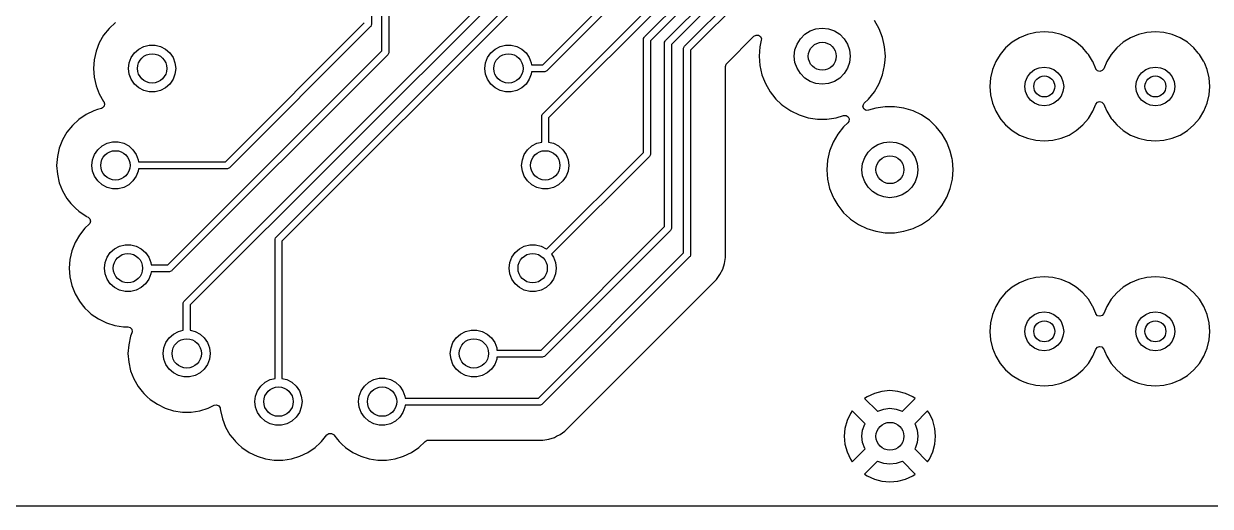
# Model space of a CAD drawing. Extents: x 2.85 to 10.26, y -4.55 to -2.42.
# Drawn here: x 3.986 to 5.321, y -4.547 to -4.004 of the extents above; entities that cross this region are included whole.
import ezdxf

# ---------------------------------------------------------------- set-up
doc = ezdxf.new("R2010")
doc.units = 0
doc.header["$MEASUREMENT"] = 0
doc.layers.add('BLACK', color=7, linetype='CONTINUOUS')

msp = doc.modelspace()

# ---------------------------------------------------------------- linework, layer by layer
at = {"layer": 'BLACK', "linetype": 'CONTINUOUS'}
for p, q in [((4.5698, -4.0506), (4.9421, -3.6783)), ((4.9465, -3.685), (4.5743, -4.0573)), ((4.5698, -4.1057), (4.9775, -3.698)), ((4.9819, -3.7047), (4.5765, -4.1101)), ((4.6844, -4.019), (4.9857, -3.7177)), ((4.9901, -3.7244), (4.6911, -4.0234)), ((4.7081, -4.0231), (4.9938, -3.7374)), ((4.9983, -3.7441), (4.7148, -4.0275)), ((4.7295, -4.0296), (5.002, -3.7571)), ((5.0064, -3.7638), (4.7362, -4.034)), ((4.1663, -4.3163), (4.6429, -3.8397)), ((4.6473, -3.8465), (4.173, -4.3207)), ((4.2696, -4.2445), (4.6547, -3.8594)), ((4.3769, -3.8531), (4.3769, -4.005)), ((4.6591, -3.8661), (4.2763, -4.2489)), ((4.3887, -4.0346), (4.3887, -3.8751)), ((4.3966, -3.8767), (4.3966, -4.0363)), ((4.089, -4.0029), (4.0818, -4.0096)), ((4.2127, -4.1597), (4.369, -4.0034)), ((4.3768, -4.0058), (4.3762, -4.0072)), ((4.3769, -4.005), (4.3768, -4.0058)), ((4.9485, -4.0099), (4.9432, -4.0007)), ((4.0756, -4.0173), (4.0707, -4.0258)), ((4.0818, -4.0096), (4.0756, -4.0173)), ((4.3757, -4.0078), (4.2171, -4.1664)), ((4.3762, -4.0072), (4.3757, -4.0078)), ((4.6833, -4.021), (4.6839, -4.0196)), ((4.6839, -4.0196), (4.6844, -4.019)), ((4.777, -4.0489), (4.8076, -4.0183)), ((4.8076, -4.0183), (4.81, -4.017)), ((4.81, -4.017), (4.8128, -4.0172)), ((4.8128, -4.0172), (4.815, -4.0188)), ((4.815, -4.0188), (4.8159, -4.0214)), ((4.8598, -4.0211), (4.8648, -4.0161)), ((4.8648, -4.0161), (4.8708, -4.0124)), ((4.8708, -4.0124), (4.8774, -4.0101)), ((4.8774, -4.0101), (4.8844, -4.0093)), ((4.8844, -4.0093), (4.8914, -4.0101)), ((4.8914, -4.0101), (4.8981, -4.0124)), ((4.8981, -4.0124), (4.9041, -4.0161)), ((4.9041, -4.0161), (4.9091, -4.0211)), ((4.9524, -4.0198), (4.9485, -4.0099)), ((4.9539, -4.0264), (4.9524, -4.0198)), ((5.1154, -4.0164), (5.1065, -4.0201)), ((5.1247, -4.0142), (5.1154, -4.0164)), ((5.1344, -4.0134), (5.1247, -4.0142)), ((5.144, -4.0142), (5.1344, -4.0134)), ((5.1533, -4.0164), (5.144, -4.0142)), ((5.144, -4.0142), (5.144, -4.0142)), ((5.1622, -4.0201), (5.1533, -4.0164)), ((5.2404, -4.0164), (5.2315, -4.0201)), ((5.2497, -4.0142), (5.2404, -4.0164)), ((5.2594, -4.0134), (5.2497, -4.0142)), ((5.269, -4.0142), (5.2594, -4.0134)), ((5.2783, -4.0164), (5.269, -4.0142)), ((5.269, -4.0142), (5.269, -4.0142)), ((5.2872, -4.0201), (5.2783, -4.0164)), ((4.0707, -4.0258), (4.0671, -4.035)), ((4.1104, -4.0369), (4.1152, -4.0327)), ((4.1152, -4.0327), (4.1208, -4.0297)), ((4.1208, -4.0297), (4.127, -4.0282)), ((4.127, -4.0282), (4.1334, -4.0282)), ((4.1334, -4.0282), (4.1396, -4.0297)), ((4.1396, -4.0297), (4.1453, -4.0327)), ((4.1453, -4.0327), (4.15, -4.0369)), ((4.5114, -4.0369), (4.5162, -4.0327)), ((4.5162, -4.0327), (4.5218, -4.0297)), ((4.5218, -4.0297), (4.528, -4.0282)), ((4.528, -4.0282), (4.5344, -4.0282)), ((4.5344, -4.0282), (4.5406, -4.0297)), ((4.5406, -4.0297), (4.5463, -4.0327)), ((4.5463, -4.0327), (4.551, -4.0369)), ((4.6832, -4.0218), (4.6833, -4.021)), ((4.6832, -4.149), (4.6832, -4.0218)), ((4.6911, -4.0234), (4.6911, -4.1507)), ((4.707, -4.0251), (4.7076, -4.0237)), ((4.707, -4.0259), (4.707, -4.0251)), ((4.707, -4.2323), (4.707, -4.0259)), ((4.7076, -4.0237), (4.7081, -4.0231)), ((4.7148, -4.0275), (4.7148, -4.234)), ((4.7283, -4.0323), (4.7284, -4.0316)), ((4.7283, -4.2621), (4.7283, -4.0323)), ((4.7284, -4.0316), (4.729, -4.0301)), ((4.729, -4.0301), (4.7295, -4.0296)), ((4.8141, -4.0302), (4.8133, -4.0408)), ((4.8158, -4.0228), (4.8141, -4.0302)), ((4.8141, -4.0302), (4.8141, -4.0302)), ((4.8159, -4.0214), (4.8158, -4.0228)), ((4.8537, -4.0338), (4.8561, -4.0271)), ((4.8561, -4.0271), (4.8598, -4.0211)), ((4.9091, -4.0211), (4.9128, -4.0271)), ((4.9128, -4.0271), (4.9151, -4.0338)), ((4.9547, -4.0302), (4.9539, -4.0264)), ((4.9555, -4.0408), (4.9547, -4.0302)), ((5.0909, -4.0314), (5.0847, -4.0387)), ((5.0983, -4.0251), (5.0909, -4.0314)), ((5.1065, -4.0201), (5.0983, -4.0251)), ((5.1704, -4.0251), (5.1622, -4.0201)), ((5.1622, -4.0201), (5.1622, -4.0201)), ((5.1622, -4.0201), (5.1622, -4.0201)), ((5.1778, -4.0314), (5.1704, -4.0251)), ((5.1827, -4.0372), (5.1778, -4.0314)), ((5.2159, -4.0314), (5.2097, -4.0387)), ((5.2233, -4.0251), (5.2159, -4.0314)), ((5.2315, -4.0201), (5.2233, -4.0251)), ((5.2954, -4.0251), (5.2872, -4.0201)), ((5.2872, -4.0201), (5.2872, -4.0201)), ((5.2872, -4.0201), (5.2872, -4.0201)), ((5.3028, -4.0314), (5.2954, -4.0251)), ((5.3077, -4.0372), (5.3028, -4.0314)), ((4.0649, -4.0447), (4.0641, -4.0545)), ((4.0671, -4.035), (4.0649, -4.0447)), ((4.0649, -4.0447), (4.0649, -4.0447)), ((4.0671, -4.035), (4.0671, -4.035)), ((4.1045, -4.0482), (4.1067, -4.0422)), ((4.1067, -4.0422), (4.1104, -4.0369)), ((4.148, -4.2754), (4.3887, -4.0346)), ((4.15, -4.0369), (4.1537, -4.0422)), ((4.3954, -4.0391), (4.1524, -4.2821)), ((4.1537, -4.0422), (4.1559, -4.0482)), ((4.3959, -4.0385), (4.3954, -4.0391)), ((4.3965, -4.037), (4.3959, -4.0385)), ((4.3966, -4.0363), (4.3965, -4.037)), ((4.5055, -4.0482), (4.5077, -4.0422)), ((4.5077, -4.0422), (4.5114, -4.0369)), ((4.551, -4.0369), (4.5547, -4.0422)), ((4.5547, -4.0422), (4.5569, -4.0482)), ((4.7362, -4.034), (4.7362, -4.2638)), ((4.8133, -4.0408), (4.8133, -4.0408)), ((4.8133, -4.0408), (4.8141, -4.0514)), ((4.8529, -4.0408), (4.8537, -4.0338)), ((4.8537, -4.0478), (4.8529, -4.0408)), ((4.9151, -4.0338), (4.9159, -4.0408)), ((4.9159, -4.0408), (4.9151, -4.0478)), ((4.9547, -4.0514), (4.9552, -4.0447)), ((4.9552, -4.0447), (4.9555, -4.0408)), ((4.9555, -4.0408), (4.9555, -4.0408)), ((5.0847, -4.0387), (5.0797, -4.0469)), ((5.184, -4.0387), (5.1827, -4.0372)), ((5.1887, -4.0464), (5.184, -4.0387)), ((5.184, -4.0387), (5.184, -4.0387)), ((5.189, -4.0469), (5.1887, -4.0464)), ((5.2097, -4.0387), (5.2047, -4.0469)), ((5.309, -4.0387), (5.3077, -4.0372)), ((5.3137, -4.0464), (5.309, -4.0387)), ((5.309, -4.0387), (5.309, -4.0387)), ((5.314, -4.0469), (5.3137, -4.0464)), ((4.0641, -4.0545), (4.0641, -4.0545)), ((4.0641, -4.0545), (4.0649, -4.0644)), ((4.1037, -4.0545), (4.1045, -4.0482)), ((4.1045, -4.0609), (4.1037, -4.0545)), ((4.1559, -4.0482), (4.1567, -4.0545)), ((4.1567, -4.0545), (4.1559, -4.0609)), ((4.5047, -4.0545), (4.5055, -4.0482)), ((4.5055, -4.0609), (4.5047, -4.0545)), ((4.5569, -4.0482), (4.5572, -4.0506)), ((4.5572, -4.0585), (4.5569, -4.0609)), ((4.5572, -4.0506), (4.5698, -4.0506)), ((4.5715, -4.0585), (4.5572, -4.0585)), ((4.5722, -4.0584), (4.5715, -4.0585)), ((4.5737, -4.0578), (4.5722, -4.0584)), ((4.5743, -4.0573), (4.5737, -4.0578)), ((4.7756, -4.0523), (4.7764, -4.0497)), ((4.7756, -4.2604), (4.7756, -4.0523)), ((4.7764, -4.0497), (4.777, -4.0489)), ((4.8141, -4.0514), (4.8165, -4.0617)), ((4.8561, -4.0544), (4.8537, -4.0478)), ((4.8598, -4.0604), (4.8561, -4.0544)), ((4.9128, -4.0544), (4.9091, -4.0604)), ((4.9151, -4.0478), (4.9128, -4.0544)), ((4.9524, -4.0617), (4.9547, -4.0514)), ((5.076, -4.0558), (5.0737, -4.0652)), ((5.0797, -4.0469), (5.076, -4.0558)), ((5.1155, -4.0639), (5.1189, -4.0594)), ((5.1189, -4.0594), (5.1235, -4.0559)), ((5.1235, -4.0559), (5.1287, -4.0537)), ((5.1287, -4.0537), (5.1344, -4.053)), ((5.1344, -4.053), (5.14, -4.0537)), ((5.14, -4.0537), (5.1453, -4.0559)), ((5.1453, -4.0559), (5.1498, -4.0594)), ((5.1498, -4.0594), (5.1532, -4.0639)), ((5.1923, -4.0549), (5.189, -4.0469)), ((5.1925, -4.0552), (5.1923, -4.0549)), ((5.1944, -4.0572), (5.1925, -4.0552)), ((5.197, -4.0579), (5.1944, -4.0572)), ((5.1996, -4.057), (5.197, -4.0579)), ((5.2014, -4.0549), (5.1996, -4.057)), ((5.2047, -4.0469), (5.2014, -4.0549)), ((5.2405, -4.0639), (5.2439, -4.0594)), ((5.2439, -4.0594), (5.2485, -4.0559)), ((5.2485, -4.0559), (5.2537, -4.0537)), ((5.2537, -4.0537), (5.2594, -4.053)), ((5.2594, -4.053), (5.265, -4.0537)), ((5.265, -4.0537), (5.2703, -4.0559)), ((5.2703, -4.0559), (5.2748, -4.0594)), ((5.2748, -4.0594), (5.2782, -4.0639)), ((5.3149, -4.0489), (5.314, -4.0469)), ((5.3177, -4.0558), (5.3149, -4.0489)), ((5.32, -4.0652), (5.3177, -4.0558)), ((4.0649, -4.0644), (4.0649, -4.0644)), ((4.0649, -4.0644), (4.0671, -4.074)), ((4.1067, -4.0668), (4.1045, -4.0609)), ((4.1104, -4.0721), (4.1067, -4.0668)), ((4.1152, -4.0763), (4.1104, -4.0721)), ((4.15, -4.0721), (4.1453, -4.0763)), ((4.1537, -4.0668), (4.15, -4.0721)), ((4.1559, -4.0609), (4.1537, -4.0668)), ((4.5077, -4.0668), (4.5055, -4.0609)), ((4.5114, -4.0721), (4.5077, -4.0668)), ((4.5162, -4.0763), (4.5114, -4.0721)), ((4.551, -4.0721), (4.5463, -4.0763)), ((4.5547, -4.0668), (4.551, -4.0721)), ((4.5569, -4.0609), (4.5547, -4.0668)), ((4.8165, -4.0617), (4.8165, -4.0617)), ((4.8165, -4.0617), (4.8183, -4.0663)), ((4.8183, -4.0663), (4.8204, -4.0716)), ((4.8204, -4.0716), (4.8257, -4.0808)), ((4.8648, -4.0654), (4.8598, -4.0604)), ((4.8708, -4.0691), (4.8648, -4.0654)), ((4.8774, -4.0715), (4.8708, -4.0691)), ((4.8844, -4.0723), (4.8774, -4.0715)), ((4.8914, -4.0715), (4.8844, -4.0723)), ((4.8981, -4.0691), (4.8914, -4.0715)), ((4.9041, -4.0654), (4.8981, -4.0691)), ((4.9091, -4.0604), (4.9041, -4.0654)), ((4.9466, -4.0748), (4.9485, -4.0716)), ((4.9485, -4.0716), (4.9524, -4.0617)), ((5.0737, -4.0652), (5.073, -4.0748)), ((5.1126, -4.0748), (5.1133, -4.0692)), ((5.1133, -4.0692), (5.1155, -4.0639)), ((5.1532, -4.0639), (5.1554, -4.0692)), ((5.1554, -4.0692), (5.1562, -4.0748)), ((5.2376, -4.0748), (5.2383, -4.0692)), ((5.2383, -4.0692), (5.2405, -4.0639)), ((5.2782, -4.0639), (5.2804, -4.0692)), ((5.2804, -4.0692), (5.2812, -4.0748)), ((5.3207, -4.0748), (5.32, -4.0652)), ((4.0671, -4.074), (4.0671, -4.074)), ((4.0671, -4.074), (4.0707, -4.0832)), ((4.0707, -4.0832), (4.0756, -4.0917)), ((4.1208, -4.0793), (4.1152, -4.0763)), ((4.127, -4.0808), (4.1208, -4.0793)), ((4.1334, -4.0808), (4.127, -4.0808)), ((4.1396, -4.0793), (4.1334, -4.0808)), ((4.1453, -4.0763), (4.1396, -4.0793)), ((4.5218, -4.0793), (4.5162, -4.0763)), ((4.528, -4.0808), (4.5218, -4.0793)), ((4.5344, -4.0808), (4.528, -4.0808)), ((4.5406, -4.0793), (4.5344, -4.0808)), ((4.5463, -4.0763), (4.5406, -4.0793)), ((4.8257, -4.0808), (4.8286, -4.0844)), ((4.8286, -4.0844), (4.8323, -4.0891)), ((4.9365, -4.0891), (4.9432, -4.0808)), ((4.9432, -4.0808), (4.9466, -4.0748)), ((5.073, -4.0748), (5.0737, -4.0844)), ((5.0737, -4.0844), (5.076, -4.0938)), ((5.1133, -4.0804), (5.1126, -4.0748)), ((5.1155, -4.0857), (5.1133, -4.0804)), ((5.1189, -4.0902), (5.1155, -4.0857)), ((5.1532, -4.0857), (5.1498, -4.0902)), ((5.1554, -4.0804), (5.1532, -4.0857)), ((5.1562, -4.0748), (5.1554, -4.0804)), ((5.2383, -4.0804), (5.2376, -4.0748)), ((5.2405, -4.0857), (5.2383, -4.0804)), ((5.2439, -4.0902), (5.2405, -4.0857)), ((5.2782, -4.0857), (5.2748, -4.0902)), ((5.2804, -4.0804), (5.2782, -4.0857)), ((5.2812, -4.0748), (5.2804, -4.0804)), ((5.3177, -4.0938), (5.32, -4.0844)), ((5.32, -4.0844), (5.3207, -4.0748)), ((4.0733, -4.0995), (4.0687, -4.1009)), ((4.0743, -4.099), (4.0733, -4.0995)), ((4.0762, -4.097), (4.0743, -4.099)), ((4.0756, -4.0917), (4.0756, -4.0918)), ((4.0756, -4.0918), (4.0756, -4.0918)), ((4.0756, -4.0918), (4.0757, -4.0919)), ((4.0757, -4.0919), (4.0757, -4.0919)), ((4.0757, -4.0919), (4.0767, -4.0943)), ((4.0767, -4.0943), (4.0762, -4.097)), ((4.8323, -4.0891), (4.8383, -4.0947)), ((4.8383, -4.0947), (4.8401, -4.0963)), ((4.8401, -4.0963), (4.8489, -4.1023)), ((4.9303, -4.0978), (4.9307, -4.0951)), ((4.9315, -4.1003), (4.9303, -4.0978)), ((4.9307, -4.0951), (4.9318, -4.0935)), ((4.9318, -4.0935), (4.9365, -4.0891)), ((4.9448, -4.0992), (4.9366, -4.1017)), ((4.9553, -4.0976), (4.9448, -4.0992)), ((4.9448, -4.0992), (4.9448, -4.0992)), ((4.9659, -4.0976), (4.9553, -4.0976)), ((4.9553, -4.0976), (4.9553, -4.0976)), ((4.9764, -4.0992), (4.9659, -4.0976)), ((4.9659, -4.0976), (4.9659, -4.0976)), ((4.9866, -4.1023), (4.9764, -4.0992)), ((4.9764, -4.0992), (4.9764, -4.0992)), ((5.076, -4.0938), (5.0797, -4.1027)), ((5.1235, -4.0937), (5.1189, -4.0902)), ((5.1287, -4.0959), (5.1235, -4.0937)), ((5.1344, -4.0966), (5.1287, -4.0959)), ((5.14, -4.0959), (5.1344, -4.0966)), ((5.1453, -4.0937), (5.14, -4.0959)), ((5.1498, -4.0902), (5.1453, -4.0937)), ((5.189, -4.1027), (5.1923, -4.0947)), ((5.1923, -4.0947), (5.1941, -4.0926)), ((5.1941, -4.0926), (5.1967, -4.0917)), ((5.1967, -4.0917), (5.1993, -4.0924)), ((5.1993, -4.0924), (5.2012, -4.0944)), ((5.2012, -4.0944), (5.2014, -4.0947)), ((5.2014, -4.0947), (5.2022, -4.0968)), ((5.2022, -4.0968), (5.2047, -4.1027)), ((5.2485, -4.0937), (5.2439, -4.0902)), ((5.2537, -4.0959), (5.2485, -4.0937)), ((5.2594, -4.0966), (5.2537, -4.0959)), ((5.265, -4.0959), (5.2594, -4.0966)), ((5.2703, -4.0937), (5.265, -4.0959)), ((5.2748, -4.0902), (5.2703, -4.0937)), ((5.314, -4.1027), (5.3177, -4.0938)), ((4.0476, -4.112), (4.0404, -4.1187)), ((4.0558, -4.1064), (4.0476, -4.112)), ((4.0647, -4.1021), (4.0558, -4.1064)), ((4.0558, -4.1064), (4.0558, -4.1064)), ((4.0687, -4.1009), (4.0647, -4.1021)), ((4.0647, -4.1021), (4.0647, -4.1021)), ((4.0647, -4.1021), (4.0647, -4.1021)), ((4.5687, -4.1077), (4.5693, -4.1063)), ((4.5687, -4.1085), (4.5687, -4.1077)), ((4.5687, -4.1375), (4.5687, -4.1085)), ((4.5693, -4.1063), (4.5698, -4.1057)), ((4.5765, -4.1101), (4.5765, -4.1375)), ((4.8489, -4.1023), (4.8585, -4.1069)), ((4.8585, -4.1069), (4.8686, -4.1101)), ((4.8686, -4.1101), (4.8686, -4.1101)), ((4.8686, -4.1101), (4.8686, -4.1101)), ((4.8686, -4.1101), (4.8791, -4.1117)), ((4.8791, -4.1117), (4.8791, -4.1117)), ((4.8791, -4.1117), (4.8791, -4.1117)), ((4.8791, -4.1117), (4.8791, -4.1117)), ((4.8791, -4.1117), (4.8897, -4.1117)), ((4.8897, -4.1117), (4.9002, -4.1101)), ((4.8897, -4.1117), (4.8897, -4.1117)), ((4.8897, -4.1117), (4.8897, -4.1117)), ((4.9002, -4.1101), (4.9085, -4.1075)), ((4.9002, -4.1101), (4.9002, -4.1101)), ((4.9002, -4.1101), (4.9002, -4.1101)), ((4.9085, -4.1075), (4.9112, -4.1075)), ((4.9112, -4.1075), (4.9136, -4.1089)), ((4.9136, -4.1089), (4.9147, -4.1114)), ((4.9147, -4.1114), (4.9144, -4.1142)), ((4.9338, -4.1018), (4.9315, -4.1003)), ((4.9366, -4.1017), (4.9338, -4.1018)), ((4.9962, -4.1069), (4.9866, -4.1023)), ((4.9866, -4.1023), (4.9866, -4.1023)), ((5.0032, -4.1117), (4.9962, -4.1069)), ((4.9962, -4.1069), (4.9962, -4.1069)), ((4.9962, -4.1069), (4.9962, -4.1069)), ((4.9962, -4.1069), (4.9962, -4.1069)), ((5.005, -4.1129), (5.0032, -4.1117)), ((5.0127, -4.1202), (5.005, -4.1129)), ((5.0797, -4.1027), (5.0797, -4.1027)), ((5.0797, -4.1027), (5.0797, -4.1027)), ((5.0797, -4.1027), (5.0847, -4.1109)), ((5.0847, -4.1109), (5.0847, -4.1109)), ((5.0847, -4.1109), (5.0847, -4.1109)), ((5.0847, -4.1109), (5.0856, -4.112)), ((5.0856, -4.112), (5.0909, -4.1182)), ((5.1778, -4.1182), (5.184, -4.1109)), ((5.184, -4.1109), (5.189, -4.1027)), ((5.2047, -4.1027), (5.2047, -4.1027)), ((5.2047, -4.1027), (5.2047, -4.1027)), ((5.2047, -4.1027), (5.2097, -4.1109)), ((5.2097, -4.1109), (5.2097, -4.1109)), ((5.2097, -4.1109), (5.2097, -4.1109)), ((5.2097, -4.1109), (5.2106, -4.112)), ((5.2106, -4.112), (5.2159, -4.1182)), ((5.3028, -4.1182), (5.309, -4.1109)), ((5.309, -4.1109), (5.314, -4.1027)), ((4.0342, -4.1264), (4.0293, -4.1349)), ((4.0404, -4.1187), (4.0342, -4.1264)), ((4.9085, -4.1202), (4.9019, -4.1285)), ((4.9132, -4.1158), (4.9085, -4.1202)), ((4.9144, -4.1142), (4.9132, -4.1158)), ((5.0194, -4.1285), (5.0127, -4.1202)), ((5.0127, -4.1202), (5.0127, -4.1202)), ((5.0127, -4.1202), (5.0127, -4.1202)), ((5.0909, -4.1182), (5.0983, -4.1245)), ((5.0983, -4.1245), (5.1065, -4.1295)), ((5.1622, -4.1295), (5.1704, -4.1245)), ((5.1704, -4.1245), (5.1778, -4.1182)), ((5.2159, -4.1182), (5.2233, -4.1245)), ((5.2233, -4.1245), (5.2315, -4.1295)), ((5.2872, -4.1295), (5.2954, -4.1245)), ((5.2954, -4.1245), (5.3028, -4.1182)), ((4.0293, -4.1349), (4.0257, -4.1441)), ((4.0738, -4.1418), (4.0794, -4.1388)), ((4.0794, -4.1388), (4.0856, -4.1373)), ((4.0856, -4.1373), (4.092, -4.1373)), ((4.092, -4.1373), (4.0982, -4.1388)), ((4.0982, -4.1388), (4.1039, -4.1418)), ((4.5576, -4.1418), (4.5632, -4.1388)), ((4.5632, -4.1388), (4.5687, -4.1375)), ((4.5765, -4.1375), (4.582, -4.1388)), ((4.582, -4.1388), (4.5877, -4.1418)), ((4.8966, -4.1377), (4.8927, -4.1476)), ((4.9019, -4.1285), (4.8966, -4.1377)), ((4.8966, -4.1377), (4.8966, -4.1377)), ((4.941, -4.1439), (4.947, -4.1401)), ((4.947, -4.1401), (4.9536, -4.1378)), ((4.9536, -4.1378), (4.9606, -4.137)), ((4.9606, -4.137), (4.9676, -4.1378)), ((4.9676, -4.1378), (4.9743, -4.1401)), ((4.9743, -4.1401), (4.9803, -4.1439)), ((5.0247, -4.1377), (5.0194, -4.1285)), ((5.0286, -4.1476), (5.0247, -4.1377)), ((5.1065, -4.1295), (5.1065, -4.1295)), ((5.1065, -4.1295), (5.1065, -4.1295)), ((5.1065, -4.1295), (5.1095, -4.1308)), ((5.1095, -4.1308), (5.1154, -4.1332)), ((5.1154, -4.1332), (5.1247, -4.1354)), ((5.1247, -4.1354), (5.1344, -4.1362)), ((5.1344, -4.1362), (5.144, -4.1354)), ((5.144, -4.1354), (5.1533, -4.1332)), ((5.1533, -4.1332), (5.1622, -4.1295)), ((5.2315, -4.1295), (5.2315, -4.1295)), ((5.2315, -4.1295), (5.2315, -4.1295)), ((5.2315, -4.1295), (5.2345, -4.1308)), ((5.2345, -4.1308), (5.2404, -4.1332)), ((5.2404, -4.1332), (5.2497, -4.1354)), ((5.2497, -4.1354), (5.2594, -4.1362)), ((5.2594, -4.1362), (5.269, -4.1354)), ((5.269, -4.1354), (5.2783, -4.1332)), ((5.2783, -4.1332), (5.2872, -4.1295)), ((4.0257, -4.1441), (4.0235, -4.1538)), ((4.0257, -4.1441), (4.0257, -4.1441)), ((4.0631, -4.1573), (4.0653, -4.1513)), ((4.0653, -4.1513), (4.069, -4.146)), ((4.069, -4.146), (4.0738, -4.1418)), ((4.1039, -4.1418), (4.1086, -4.146)), ((4.1086, -4.146), (4.1123, -4.1513)), ((4.1123, -4.1513), (4.1145, -4.1573)), ((4.5469, -4.1573), (4.5491, -4.1513)), ((4.5491, -4.1513), (4.5528, -4.146)), ((4.5528, -4.146), (4.5576, -4.1418)), ((4.5742, -4.2581), (4.6832, -4.149)), ((4.6899, -4.1535), (4.5797, -4.2637)), ((4.5877, -4.1418), (4.5924, -4.146)), ((4.5924, -4.146), (4.5961, -4.1513)), ((4.5961, -4.1513), (4.5983, -4.1573)), ((4.6904, -4.1529), (4.6899, -4.1535)), ((4.691, -4.1514), (4.6904, -4.1529)), ((4.6911, -4.1507), (4.691, -4.1514)), ((4.8927, -4.1476), (4.8903, -4.1579)), ((4.8927, -4.1476), (4.8927, -4.1476)), ((4.9323, -4.1548), (4.936, -4.1489)), ((4.936, -4.1489), (4.941, -4.1439)), ((4.9803, -4.1439), (4.9853, -4.1489)), ((4.9853, -4.1489), (4.989, -4.1548)), ((5.0306, -4.1564), (5.0286, -4.1476)), ((4.0235, -4.1538), (4.0227, -4.1636)), ((4.0227, -4.1636), (4.0227, -4.1636)), ((4.0227, -4.1636), (4.0235, -4.1735)), ((4.0235, -4.1538), (4.0235, -4.1538)), ((4.0623, -4.1636), (4.0631, -4.1573)), ((4.0631, -4.17), (4.0623, -4.1636)), ((4.1145, -4.1573), (4.1148, -4.1597)), ((4.1148, -4.1597), (4.2127, -4.1597)), ((4.2165, -4.1669), (4.2151, -4.1675)), ((4.2171, -4.1664), (4.2165, -4.1669)), ((4.5461, -4.1636), (4.5469, -4.1573)), ((4.5469, -4.17), (4.5461, -4.1636)), ((4.5983, -4.1573), (4.5991, -4.1636)), ((4.5991, -4.1636), (4.5983, -4.17)), ((4.8903, -4.1579), (4.8895, -4.1685)), ((4.9291, -4.1685), (4.9299, -4.1615)), ((4.9299, -4.1615), (4.9323, -4.1548)), ((4.989, -4.1548), (4.9913, -4.1615)), ((4.9913, -4.1615), (4.9921, -4.1685)), ((5.0309, -4.1579), (5.0306, -4.1564)), ((5.0317, -4.1685), (5.0309, -4.1579)), ((4.0235, -4.1735), (4.0235, -4.1735)), ((4.0235, -4.1735), (4.0257, -4.1831)), ((4.0653, -4.1759), (4.0631, -4.17)), ((4.069, -4.1812), (4.0653, -4.1759)), ((4.1123, -4.1759), (4.1086, -4.1812)), ((4.1145, -4.17), (4.1123, -4.1759)), ((4.1148, -4.1676), (4.1145, -4.17)), ((4.2143, -4.1676), (4.1148, -4.1676)), ((4.2151, -4.1675), (4.2143, -4.1676)), ((4.5491, -4.1759), (4.5469, -4.17)), ((4.5528, -4.1812), (4.5491, -4.1759)), ((4.5961, -4.1759), (4.5924, -4.1812)), ((4.5983, -4.17), (4.5961, -4.1759)), ((4.8895, -4.1685), (4.8895, -4.1685)), ((4.8895, -4.1685), (4.8903, -4.1791)), ((4.8903, -4.1791), (4.8927, -4.1895)), ((4.9299, -4.1755), (4.9291, -4.1685)), ((4.9323, -4.1822), (4.9299, -4.1755)), ((4.9913, -4.1755), (4.989, -4.1822)), ((4.9921, -4.1685), (4.9913, -4.1755)), ((5.0286, -4.1895), (5.0309, -4.1791)), ((5.0309, -4.1791), (5.0313, -4.1735)), ((5.0313, -4.1735), (5.0317, -4.1685)), ((5.0317, -4.1685), (5.0317, -4.1685)), ((4.0257, -4.1831), (4.0257, -4.1831)), ((4.0257, -4.1831), (4.0257, -4.1831)), ((4.0257, -4.1831), (4.0293, -4.1923)), ((4.0293, -4.1923), (4.0342, -4.2008)), ((4.0738, -4.1854), (4.069, -4.1812)), ((4.0794, -4.1884), (4.0738, -4.1854)), ((4.0856, -4.1899), (4.0794, -4.1884)), ((4.092, -4.1899), (4.0856, -4.1899)), ((4.0982, -4.1884), (4.092, -4.1899)), ((4.1039, -4.1854), (4.0982, -4.1884)), ((4.1086, -4.1812), (4.1039, -4.1854)), ((4.5576, -4.1854), (4.5528, -4.1812)), ((4.5632, -4.1884), (4.5576, -4.1854)), ((4.5694, -4.1899), (4.5632, -4.1884)), ((4.5758, -4.1899), (4.5694, -4.1899)), ((4.582, -4.1884), (4.5758, -4.1899)), ((4.5877, -4.1854), (4.582, -4.1884)), ((4.5924, -4.1812), (4.5877, -4.1854)), ((4.8927, -4.1895), (4.8927, -4.1895)), ((4.8927, -4.1895), (4.8966, -4.1993)), ((4.936, -4.1881), (4.9323, -4.1822)), ((4.941, -4.1931), (4.936, -4.1881)), ((4.947, -4.1969), (4.941, -4.1931)), ((4.9803, -4.1931), (4.9743, -4.1969)), ((4.9853, -4.1881), (4.9803, -4.1931)), ((4.989, -4.1822), (4.9853, -4.1881)), ((5.0247, -4.1993), (5.0286, -4.1895)), ((4.0342, -4.2008), (4.0387, -4.2065)), ((4.0387, -4.2065), (4.0404, -4.2086)), ((4.8966, -4.1993), (4.8966, -4.1993)), ((4.8966, -4.1993), (4.8975, -4.201)), ((4.8975, -4.201), (4.9019, -4.2085)), ((4.9536, -4.1992), (4.947, -4.1969)), ((4.9606, -4.2), (4.9536, -4.1992)), ((4.9676, -4.1992), (4.9606, -4.2)), ((4.9743, -4.1969), (4.9676, -4.1992)), ((5.0194, -4.2085), (5.0247, -4.1993)), ((4.0404, -4.2086), (4.0439, -4.2118)), ((4.0439, -4.2118), (4.0476, -4.2153)), ((4.0476, -4.2153), (4.0558, -4.2208)), ((4.9019, -4.2085), (4.9065, -4.2143)), ((4.9065, -4.2143), (4.9085, -4.2169)), ((4.9085, -4.2169), (4.9153, -4.2231)), ((5.005, -4.2241), (5.0118, -4.2178)), ((5.0118, -4.2178), (5.0127, -4.2169)), ((5.0127, -4.2169), (5.0194, -4.2085)), ((5.0127, -4.2169), (5.0127, -4.2169)), ((5.0127, -4.2169), (5.0127, -4.2169)), ((4.0593, -4.2299), (4.0545, -4.2344)), ((4.0558, -4.2208), (4.0563, -4.2211)), ((4.0563, -4.2211), (4.0581, -4.2219)), ((4.0581, -4.2219), (4.0601, -4.2238)), ((4.06, -4.2291), (4.0593, -4.2299)), ((4.0608, -4.2264), (4.06, -4.2291)), ((4.0601, -4.2238), (4.0608, -4.2264)), ((4.5679, -4.3714), (4.707, -4.2323)), ((4.9153, -4.2231), (4.9163, -4.2241)), ((4.9163, -4.2241), (4.9251, -4.2301)), ((4.9251, -4.2301), (4.9347, -4.2347)), ((4.9866, -4.2347), (4.9962, -4.2301)), ((4.9962, -4.2301), (5.005, -4.2241)), ((4.0483, -4.2421), (4.0434, -4.2506)), ((4.0545, -4.2344), (4.0483, -4.2421)), ((4.2685, -4.2465), (4.2691, -4.2451)), ((4.2685, -4.2473), (4.2685, -4.2465)), ((4.2691, -4.2451), (4.2696, -4.2445)), ((4.2691, -4.2451), (4.2691, -4.2451)), ((4.7137, -4.2368), (4.5724, -4.3781)), ((4.7142, -4.2362), (4.7137, -4.2368)), ((4.7148, -4.2347), (4.7142, -4.2362)), ((4.7148, -4.234), (4.7148, -4.2347)), ((4.9347, -4.2347), (4.9448, -4.2378)), ((4.9448, -4.2378), (4.9448, -4.2378)), ((4.9448, -4.2378), (4.9448, -4.2378)), ((4.9448, -4.2378), (4.9553, -4.2394)), ((4.9553, -4.2394), (4.9553, -4.2394)), ((4.9553, -4.2394), (4.9553, -4.2394)), ((4.9553, -4.2394), (4.9553, -4.2394)), ((4.9553, -4.2394), (4.9659, -4.2394)), ((4.9659, -4.2394), (4.9764, -4.2378)), ((4.9659, -4.2394), (4.9659, -4.2394)), ((4.9659, -4.2394), (4.9659, -4.2394)), ((4.9764, -4.2378), (4.9866, -4.2347)), ((4.9764, -4.2378), (4.9764, -4.2378)), ((4.9764, -4.2378), (4.9764, -4.2378)), ((4.0398, -4.2598), (4.0376, -4.2695)), ((4.0434, -4.2506), (4.0398, -4.2598)), ((4.0398, -4.2598), (4.0398, -4.2598)), ((4.0831, -4.2617), (4.0879, -4.2575)), ((4.0879, -4.2575), (4.0935, -4.2545)), ((4.0935, -4.2545), (4.0997, -4.253)), ((4.0997, -4.253), (4.1061, -4.253)), ((4.1061, -4.253), (4.1123, -4.2545)), ((4.1123, -4.2545), (4.118, -4.2575)), ((4.118, -4.2575), (4.1227, -4.2617)), ((4.2685, -4.4034), (4.2685, -4.2473)), ((4.2763, -4.2489), (4.2763, -4.4034)), ((4.5387, -4.2617), (4.5435, -4.2575)), ((4.5435, -4.2575), (4.5491, -4.2545)), ((4.5491, -4.2545), (4.5553, -4.253)), ((4.5553, -4.253), (4.5617, -4.253)), ((4.5617, -4.253), (4.5679, -4.2545)), ((4.5679, -4.2545), (4.5736, -4.2575)), ((4.5736, -4.2575), (4.5742, -4.2581)), ((4.7756, -4.2672), (4.7756, -4.2604)), ((4.0376, -4.2695), (4.0368, -4.2793)), ((4.0376, -4.2695), (4.0376, -4.2695)), ((4.0764, -4.2793), (4.0772, -4.273)), ((4.0772, -4.273), (4.0794, -4.267)), ((4.0794, -4.267), (4.0831, -4.2617)), ((4.1227, -4.2617), (4.1264, -4.267)), ((4.1264, -4.267), (4.1286, -4.273)), ((4.1286, -4.273), (4.1289, -4.2754)), ((4.532, -4.2793), (4.5328, -4.273)), ((4.5328, -4.273), (4.535, -4.267)), ((4.535, -4.267), (4.5387, -4.2617)), ((4.5649, -4.4256), (4.7283, -4.2621)), ((4.7351, -4.2666), (4.5693, -4.4323)), ((4.5797, -4.2637), (4.582, -4.267)), ((4.582, -4.267), (4.5842, -4.273)), ((4.5842, -4.273), (4.585, -4.2793)), ((4.7356, -4.266), (4.7351, -4.2666)), ((4.7361, -4.2645), (4.7356, -4.266)), ((4.7362, -4.2638), (4.7361, -4.2645)), ((4.7745, -4.2739), (4.7756, -4.2672)), ((4.0368, -4.2793), (4.0368, -4.2793)), ((4.0368, -4.2793), (4.0376, -4.2892)), ((4.0772, -4.2857), (4.0764, -4.2793)), ((4.0794, -4.2916), (4.0772, -4.2857)), ((4.1286, -4.2857), (4.1264, -4.2916)), ((4.1289, -4.2833), (4.1286, -4.2857)), ((4.1289, -4.2754), (4.148, -4.2754)), ((4.1496, -4.2833), (4.1289, -4.2833)), ((4.1504, -4.2832), (4.1496, -4.2833)), ((4.1518, -4.2826), (4.1504, -4.2832)), ((4.1524, -4.2821), (4.1518, -4.2826)), ((4.5328, -4.2857), (4.532, -4.2793)), ((4.535, -4.2916), (4.5328, -4.2857)), ((4.5842, -4.2857), (4.582, -4.2916)), ((4.585, -4.2793), (4.5842, -4.2857)), ((4.7653, -4.292), (4.7693, -4.2865)), ((4.7693, -4.2865), (4.7724, -4.2804)), ((4.7724, -4.2804), (4.7745, -4.2739)), ((4.0376, -4.2892), (4.0376, -4.2892)), ((4.0376, -4.2892), (4.0398, -4.2988)), ((4.0398, -4.2988), (4.0398, -4.2988)), ((4.0398, -4.2988), (4.0398, -4.2988)), ((4.0398, -4.2988), (4.0434, -4.308)), ((4.0831, -4.2969), (4.0794, -4.2916)), ((4.0879, -4.3011), (4.0831, -4.2969)), ((4.1227, -4.2969), (4.118, -4.3011)), ((4.1264, -4.2916), (4.1227, -4.2969)), ((4.5387, -4.2969), (4.535, -4.2916)), ((4.5435, -4.3011), (4.5387, -4.2969)), ((4.5783, -4.2969), (4.5736, -4.3011)), ((4.582, -4.2916), (4.5783, -4.2969)), ((4.7069, -4.3504), (4.7653, -4.292)), ((5.1065, -4.2957), (5.0983, -4.3007)), ((5.1154, -4.292), (5.1065, -4.2957)), ((5.1247, -4.2898), (5.1154, -4.292)), ((5.1344, -4.289), (5.1247, -4.2898)), ((5.144, -4.2898), (5.1344, -4.289)), ((5.1533, -4.292), (5.144, -4.2898)), ((5.144, -4.2898), (5.144, -4.2898)), ((5.1622, -4.2957), (5.1533, -4.292)), ((5.1704, -4.3007), (5.1622, -4.2957)), ((5.1622, -4.2957), (5.1622, -4.2957)), ((5.1622, -4.2957), (5.1622, -4.2957)), ((5.2315, -4.2957), (5.2233, -4.3007)), ((5.2404, -4.292), (5.2315, -4.2957)), ((5.2497, -4.2898), (5.2404, -4.292)), ((5.2594, -4.289), (5.2497, -4.2898)), ((5.269, -4.2898), (5.2594, -4.289)), ((5.2783, -4.292), (5.269, -4.2898)), ((5.269, -4.2898), (5.269, -4.2898)), ((5.2872, -4.2957), (5.2783, -4.292)), ((5.2954, -4.3007), (5.2872, -4.2957)), ((5.2872, -4.2957), (5.2872, -4.2957)), ((5.2872, -4.2957), (5.2872, -4.2957)), ((4.0434, -4.308), (4.0483, -4.3165)), ((4.0935, -4.3041), (4.0879, -4.3011)), ((4.0997, -4.3056), (4.0935, -4.3041)), ((4.1061, -4.3056), (4.0997, -4.3056)), ((4.1123, -4.3041), (4.1061, -4.3056)), ((4.118, -4.3011), (4.1123, -4.3041)), ((4.5491, -4.3041), (4.5435, -4.3011)), ((4.5553, -4.3056), (4.5491, -4.3041)), ((4.5617, -4.3056), (4.5553, -4.3056)), ((4.5679, -4.3041), (4.5617, -4.3056)), ((4.5736, -4.3011), (4.5679, -4.3041)), ((5.0909, -4.307), (5.0847, -4.3143)), ((5.0983, -4.3007), (5.0909, -4.307)), ((5.1778, -4.307), (5.1704, -4.3007)), ((5.184, -4.3143), (5.1778, -4.307)), ((5.2159, -4.307), (5.2097, -4.3143)), ((5.2233, -4.3007), (5.2159, -4.307)), ((5.3028, -4.307), (5.2954, -4.3007)), ((5.309, -4.3143), (5.3028, -4.307)), ((4.0483, -4.3165), (4.0514, -4.3204)), ((4.0514, -4.3204), (4.0545, -4.3243)), ((4.0545, -4.3243), (4.0587, -4.3282)), ((4.1652, -4.3183), (4.1658, -4.3169)), ((4.1652, -4.3191), (4.1652, -4.3183)), ((4.1652, -4.3492), (4.1652, -4.3191)), ((4.1658, -4.3169), (4.1663, -4.3163)), ((4.173, -4.3207), (4.173, -4.3492)), ((5.0797, -4.3225), (5.076, -4.3314)), ((5.0847, -4.3143), (5.0797, -4.3225)), ((5.1887, -4.322), (5.184, -4.3143)), ((5.189, -4.3225), (5.1887, -4.322)), ((5.1923, -4.3305), (5.189, -4.3225)), ((5.2047, -4.3225), (5.2014, -4.3305)), ((5.2097, -4.3143), (5.2047, -4.3225)), ((5.314, -4.3225), (5.309, -4.3143)), ((5.3177, -4.3314), (5.314, -4.3225)), ((4.0587, -4.3282), (4.0617, -4.331)), ((4.0617, -4.331), (4.0699, -4.3365)), ((4.0699, -4.3365), (4.0788, -4.3408)), ((5.076, -4.3314), (5.0737, -4.3408)), ((5.1133, -4.3448), (5.1155, -4.3395)), ((5.1155, -4.3395), (5.1189, -4.335)), ((5.1189, -4.335), (5.1235, -4.3315)), ((5.1235, -4.3315), (5.1287, -4.3293)), ((5.1287, -4.3293), (5.1344, -4.3286)), ((5.1344, -4.3286), (5.14, -4.3293)), ((5.14, -4.3293), (5.1453, -4.3315)), ((5.1453, -4.3315), (5.1498, -4.335)), ((5.1498, -4.335), (5.1532, -4.3395)), ((5.1532, -4.3395), (5.1554, -4.3448)), ((5.1925, -4.3308), (5.1923, -4.3305)), ((5.1944, -4.3328), (5.1925, -4.3308)), ((5.197, -4.3335), (5.1944, -4.3328)), ((5.1996, -4.3326), (5.197, -4.3335)), ((5.2014, -4.3305), (5.1996, -4.3326)), ((5.2383, -4.3448), (5.2405, -4.3395)), ((5.2405, -4.3395), (5.2439, -4.335)), ((5.2439, -4.335), (5.2485, -4.3315)), ((5.2485, -4.3315), (5.2537, -4.3293)), ((5.2537, -4.3293), (5.2594, -4.3286)), ((5.2594, -4.3286), (5.265, -4.3293)), ((5.265, -4.3293), (5.2703, -4.3315)), ((5.2703, -4.3315), (5.2748, -4.335)), ((5.2748, -4.335), (5.2782, -4.3395)), ((5.2782, -4.3395), (5.2804, -4.3448)), ((5.32, -4.3408), (5.3177, -4.3314)), ((4.0788, -4.3408), (4.0882, -4.3437)), ((4.0882, -4.3437), (4.0882, -4.3437)), ((4.0882, -4.3437), (4.0882, -4.3437)), ((4.0882, -4.3437), (4.098, -4.3452)), ((4.098, -4.3452), (4.098, -4.3452)), ((4.098, -4.3452), (4.098, -4.3452)), ((4.098, -4.3452), (4.098, -4.3452)), ((4.098, -4.3452), (4.103, -4.3452)), ((4.103, -4.3452), (4.1056, -4.346)), ((4.1056, -4.346), (4.1074, -4.3481)), ((4.1075, -4.3519), (4.106, -4.3558)), ((4.1074, -4.3481), (4.1078, -4.3508)), ((4.1078, -4.3508), (4.1075, -4.3519)), ((4.1493, -4.3577), (4.1541, -4.3535)), ((4.1541, -4.3535), (4.1597, -4.3505)), ((4.1597, -4.3505), (4.1652, -4.3492)), ((4.173, -4.3492), (4.1785, -4.3505)), ((4.1785, -4.3505), (4.1842, -4.3535)), ((4.1842, -4.3535), (4.1889, -4.3577)), ((4.4725, -4.3577), (4.4773, -4.3535)), ((4.4773, -4.3535), (4.4829, -4.3505)), ((4.4829, -4.3505), (4.4891, -4.349)), ((4.4891, -4.349), (4.4955, -4.349)), ((4.4955, -4.349), (4.5017, -4.3505)), ((4.5017, -4.3505), (4.5074, -4.3535)), ((4.5074, -4.3535), (4.5121, -4.3577)), ((4.5948, -4.4626), (4.7069, -4.3504)), ((5.0737, -4.3408), (5.073, -4.3504)), ((5.073, -4.3504), (5.0737, -4.36)), ((5.1126, -4.3504), (5.1133, -4.3448)), ((5.1133, -4.356), (5.1126, -4.3504)), ((5.1554, -4.3448), (5.1562, -4.3504)), ((5.1562, -4.3504), (5.1554, -4.356)), ((5.2376, -4.3504), (5.2383, -4.3448)), ((5.2383, -4.356), (5.2376, -4.3504)), ((5.2804, -4.3448), (5.2812, -4.3504)), ((5.2812, -4.3504), (5.2804, -4.356)), ((5.3207, -4.3504), (5.32, -4.3408)), ((5.32, -4.36), (5.3207, -4.3504)), ((4.1038, -4.3655), (4.103, -4.3753)), ((4.106, -4.3558), (4.1038, -4.3655)), ((4.1038, -4.3655), (4.1038, -4.3655)), ((4.106, -4.3558), (4.106, -4.3558)), ((4.1434, -4.369), (4.1456, -4.363)), ((4.1456, -4.363), (4.1493, -4.3577)), ((4.1889, -4.3577), (4.1926, -4.363)), ((4.1926, -4.363), (4.1948, -4.369)), ((4.4666, -4.369), (4.4688, -4.363)), ((4.4688, -4.363), (4.4725, -4.3577)), ((4.5121, -4.3577), (4.5158, -4.363)), ((4.5158, -4.363), (4.518, -4.369)), ((5.0737, -4.36), (5.076, -4.3694)), ((5.1155, -4.3613), (5.1133, -4.356)), ((5.1189, -4.3658), (5.1155, -4.3613)), ((5.1235, -4.3693), (5.1189, -4.3658)), ((5.1498, -4.3658), (5.1453, -4.3693)), ((5.1532, -4.3613), (5.1498, -4.3658)), ((5.1554, -4.356), (5.1532, -4.3613)), ((5.1941, -4.3681), (5.1967, -4.3673)), ((5.1967, -4.3673), (5.1993, -4.368)), ((5.2405, -4.3613), (5.2383, -4.356)), ((5.2439, -4.3658), (5.2405, -4.3613)), ((5.2485, -4.3693), (5.2439, -4.3658)), ((5.2748, -4.3658), (5.2703, -4.3693)), ((5.2782, -4.3613), (5.2748, -4.3658)), ((5.2804, -4.356), (5.2782, -4.3613)), ((5.3177, -4.3694), (5.32, -4.36)), ((4.103, -4.3753), (4.103, -4.3753)), ((4.103, -4.3753), (4.1038, -4.3852)), ((4.1426, -4.3753), (4.1434, -4.369)), ((4.1434, -4.3817), (4.1426, -4.3753)), ((4.1948, -4.369), (4.1956, -4.3753)), ((4.1956, -4.3753), (4.1948, -4.3817)), ((4.4658, -4.3753), (4.4666, -4.369)), ((4.4666, -4.3817), (4.4658, -4.3753)), ((4.518, -4.369), (4.5183, -4.3714)), ((4.5183, -4.3793), (4.518, -4.3817)), ((4.5183, -4.3714), (4.5679, -4.3714)), ((4.5696, -4.3793), (4.5183, -4.3793)), ((4.5703, -4.3792), (4.5696, -4.3793)), ((4.5718, -4.3786), (4.5703, -4.3792)), ((4.5724, -4.3781), (4.5718, -4.3786)), ((5.076, -4.3694), (5.0797, -4.3783)), ((5.0797, -4.3783), (5.0797, -4.3783)), ((5.0797, -4.3783), (5.0797, -4.3783)), ((5.0797, -4.3783), (5.0847, -4.3865)), ((5.1287, -4.3715), (5.1235, -4.3693)), ((5.1344, -4.3722), (5.1287, -4.3715)), ((5.14, -4.3715), (5.1344, -4.3722)), ((5.1453, -4.3693), (5.14, -4.3715)), ((5.184, -4.3865), (5.189, -4.3783)), ((5.189, -4.3783), (5.1923, -4.3703)), ((5.1923, -4.3703), (5.1941, -4.3681)), ((5.1993, -4.368), (5.2012, -4.37)), ((5.2012, -4.37), (5.2014, -4.3703)), ((5.2014, -4.3703), (5.2022, -4.3723)), ((5.2022, -4.3723), (5.2047, -4.3783)), ((5.2047, -4.3783), (5.2047, -4.3783)), ((5.2047, -4.3783), (5.2047, -4.3783)), ((5.2047, -4.3783), (5.2097, -4.3865)), ((5.2537, -4.3715), (5.2485, -4.3693)), ((5.2594, -4.3722), (5.2537, -4.3715)), ((5.265, -4.3715), (5.2594, -4.3722)), ((5.2703, -4.3693), (5.265, -4.3715)), ((5.309, -4.3865), (5.314, -4.3783)), ((5.314, -4.3783), (5.3177, -4.3694)), ((4.1038, -4.3852), (4.1038, -4.3852)), ((4.1038, -4.3852), (4.106, -4.3948)), ((4.1456, -4.3876), (4.1434, -4.3817)), ((4.1493, -4.3929), (4.1456, -4.3876)), ((4.1541, -4.3971), (4.1493, -4.3929)), ((4.1889, -4.3929), (4.1842, -4.3971)), ((4.1926, -4.3876), (4.1889, -4.3929)), ((4.1948, -4.3817), (4.1926, -4.3876)), ((4.4688, -4.3876), (4.4666, -4.3817)), ((4.4725, -4.3929), (4.4688, -4.3876)), ((4.4773, -4.3971), (4.4725, -4.3929)), ((4.5121, -4.3929), (4.5074, -4.3971)), ((4.5158, -4.3876), (4.5121, -4.3929)), ((4.518, -4.3817), (4.5158, -4.3876)), ((5.0847, -4.3865), (5.0909, -4.3938)), ((5.0909, -4.3938), (5.0983, -4.4001)), ((5.1704, -4.4001), (5.1778, -4.3938)), ((5.1778, -4.3938), (5.184, -4.3865)), ((5.2097, -4.3865), (5.2159, -4.3938)), ((5.2159, -4.3938), (5.2233, -4.4001)), ((5.2954, -4.4001), (5.3028, -4.3938)), ((5.3028, -4.3938), (5.309, -4.3865)), ((4.106, -4.3948), (4.106, -4.3948)), ((4.106, -4.3948), (4.106, -4.3948)), ((4.106, -4.3948), (4.1096, -4.404)), ((4.1096, -4.404), (4.1145, -4.4125)), ((4.1597, -4.4001), (4.1541, -4.3971)), ((4.1659, -4.4016), (4.1597, -4.4001)), ((4.1723, -4.4016), (4.1659, -4.4016)), ((4.1785, -4.4001), (4.1723, -4.4016)), ((4.1842, -4.3971), (4.1785, -4.4001)), ((4.2574, -4.4077), (4.263, -4.4047)), ((4.263, -4.4047), (4.2685, -4.4034)), ((4.2763, -4.4034), (4.2818, -4.4047)), ((4.2818, -4.4047), (4.2875, -4.4077)), ((4.374, -4.4077), (4.3796, -4.4047)), ((4.3796, -4.4047), (4.3858, -4.4032)), ((4.3858, -4.4032), (4.3922, -4.4032)), ((4.3922, -4.4032), (4.3984, -4.4047)), ((4.3984, -4.4047), (4.4041, -4.4077)), ((4.4829, -4.4001), (4.4773, -4.3971)), ((4.4891, -4.4016), (4.4829, -4.4001)), ((4.4955, -4.4016), (4.4891, -4.4016)), ((4.5017, -4.4001), (4.4955, -4.4016)), ((4.5074, -4.3971), (4.5017, -4.4001)), ((5.0983, -4.4001), (5.1065, -4.4051)), ((5.1065, -4.4051), (5.1065, -4.4051)), ((5.1065, -4.4051), (5.1065, -4.4051)), ((5.1065, -4.4051), (5.1095, -4.4063)), ((5.1095, -4.4063), (5.1154, -4.4088)), ((5.1533, -4.4088), (5.1622, -4.4051)), ((5.1622, -4.4051), (5.1704, -4.4001)), ((5.2233, -4.4001), (5.2315, -4.4051)), ((5.2315, -4.4051), (5.2315, -4.4051)), ((5.2315, -4.4051), (5.2315, -4.4051)), ((5.2315, -4.4051), (5.2345, -4.4063)), ((5.2345, -4.4063), (5.2404, -4.4088)), ((5.2783, -4.4088), (5.2872, -4.4051)), ((5.2872, -4.4051), (5.2954, -4.4001)), ((4.1145, -4.4125), (4.119, -4.4181)), ((4.119, -4.4181), (4.1207, -4.4203)), ((4.1207, -4.4203), (4.1247, -4.424)), ((4.2467, -4.4232), (4.2489, -4.4172)), ((4.2489, -4.4172), (4.2526, -4.4119)), ((4.2526, -4.4119), (4.2574, -4.4077)), ((4.2875, -4.4077), (4.2922, -4.4119)), ((4.2922, -4.4119), (4.2959, -4.4172)), ((4.2959, -4.4172), (4.2981, -4.4232)), ((4.3633, -4.4232), (4.3655, -4.4172)), ((4.3655, -4.4172), (4.3692, -4.4119)), ((4.3692, -4.4119), (4.374, -4.4077)), ((4.4041, -4.4077), (4.4088, -4.4119)), ((4.4088, -4.4119), (4.4125, -4.4172)), ((4.4125, -4.4172), (4.4147, -4.4232)), ((4.9431, -4.4202), (4.9349, -4.424)), ((4.9517, -4.4179), (4.9431, -4.4202)), ((4.9431, -4.4202), (4.9431, -4.4202)), ((4.9606, -4.4171), (4.9517, -4.4179)), ((4.9517, -4.4179), (4.9517, -4.4179)), ((4.9696, -4.4179), (4.9606, -4.4171)), ((4.9606, -4.4171), (4.9606, -4.4171)), ((4.9782, -4.4202), (4.9696, -4.4179)), ((4.9696, -4.4179), (4.9696, -4.4179)), ((4.9863, -4.424), (4.9782, -4.4202)), ((4.9782, -4.4202), (4.9782, -4.4202)), ((5.1154, -4.4088), (5.1247, -4.411)), ((5.1247, -4.411), (5.1344, -4.4118)), ((5.1344, -4.4118), (5.144, -4.411)), ((5.144, -4.411), (5.1533, -4.4088)), ((5.2404, -4.4088), (5.2497, -4.411)), ((5.2497, -4.411), (5.2594, -4.4118)), ((5.2594, -4.4118), (5.269, -4.411)), ((5.269, -4.411), (5.2783, -4.4088)), ((4.1247, -4.424), (4.1279, -4.427)), ((4.1279, -4.427), (4.1361, -4.4325)), ((4.1361, -4.4325), (4.145, -4.4368)), ((4.1932, -4.4368), (4.2, -4.4336)), ((4.2, -4.4336), (4.2027, -4.4331)), ((4.2027, -4.4331), (4.2052, -4.4342)), ((4.2459, -4.4295), (4.2467, -4.4232)), ((4.2467, -4.4359), (4.2459, -4.4295)), ((4.2981, -4.4232), (4.2989, -4.4295)), ((4.2989, -4.4295), (4.2981, -4.4359)), ((4.3625, -4.4295), (4.3633, -4.4232)), ((4.3633, -4.4359), (4.3625, -4.4295)), ((4.4147, -4.4232), (4.415, -4.4256)), ((4.415, -4.4335), (4.4147, -4.4359)), ((4.415, -4.4256), (4.5649, -4.4256)), ((4.5665, -4.4335), (4.415, -4.4335)), ((4.5673, -4.4334), (4.5665, -4.4335)), ((4.5687, -4.4328), (4.5673, -4.4334)), ((4.5693, -4.4323), (4.5687, -4.4328)), ((4.9349, -4.424), (4.9321, -4.426)), ((4.9321, -4.426), (4.9321, -4.426)), ((4.9321, -4.426), (4.9465, -4.4404)), ((4.9349, -4.424), (4.9349, -4.424)), ((4.9748, -4.4404), (4.9892, -4.426)), ((4.9892, -4.426), (4.9863, -4.424)), ((4.145, -4.4368), (4.1544, -4.4397)), ((4.1544, -4.4397), (4.1544, -4.4397)), ((4.1544, -4.4397), (4.1544, -4.4397)), ((4.1544, -4.4397), (4.1642, -4.4412)), ((4.1642, -4.4412), (4.1642, -4.4412)), ((4.1642, -4.4412), (4.1642, -4.4412)), ((4.1642, -4.4412), (4.1642, -4.4412)), ((4.1642, -4.4412), (4.174, -4.4412)), ((4.174, -4.4412), (4.1838, -4.4397)), ((4.174, -4.4412), (4.174, -4.4412)), ((4.174, -4.4412), (4.174, -4.4412)), ((4.1838, -4.4397), (4.1932, -4.4368)), ((4.1838, -4.4397), (4.1838, -4.4397)), ((4.1838, -4.4397), (4.1838, -4.4397)), ((4.2052, -4.4342), (4.2067, -4.4365)), ((4.2067, -4.4365), (4.2069, -4.4376)), ((4.2069, -4.4376), (4.2071, -4.4394)), ((4.2071, -4.4394), (4.2071, -4.4394)), ((4.2071, -4.4394), (4.2093, -4.449)), ((4.2489, -4.4418), (4.2467, -4.4359)), ((4.2526, -4.4471), (4.2489, -4.4418)), ((4.2574, -4.4513), (4.2526, -4.4471)), ((4.2922, -4.4471), (4.2875, -4.4513)), ((4.2959, -4.4418), (4.2922, -4.4471)), ((4.2981, -4.4359), (4.2959, -4.4418)), ((4.3655, -4.4418), (4.3633, -4.4359)), ((4.3692, -4.4471), (4.3655, -4.4418)), ((4.374, -4.4513), (4.3692, -4.4471)), ((4.4088, -4.4471), (4.4041, -4.4513)), ((4.4125, -4.4418), (4.4088, -4.4471)), ((4.4147, -4.4359), (4.4125, -4.4418)), ((4.9161, -4.4428), (4.9124, -4.4509)), ((4.9181, -4.4399), (4.9161, -4.4428)), ((4.9161, -4.4428), (4.9161, -4.4428)), ((4.9326, -4.4544), (4.9181, -4.4399)), ((4.9181, -4.4399), (4.9181, -4.4399)), ((4.9465, -4.4404), (4.947, -4.4401)), ((4.947, -4.4401), (4.9536, -4.4378)), ((4.9536, -4.4378), (4.9606, -4.437)), ((4.9606, -4.437), (4.9676, -4.4378)), ((4.9676, -4.4378), (4.9743, -4.4401)), ((4.9743, -4.4401), (4.9748, -4.4404)), ((5.0031, -4.4399), (4.9887, -4.4544)), ((5.0051, -4.4428), (5.0031, -4.4399)), ((5.0089, -4.4509), (5.0051, -4.4428)), ((5.0051, -4.4428), (5.0051, -4.4428)), ((4.2093, -4.449), (4.2093, -4.449)), ((4.2093, -4.449), (4.2093, -4.449)), ((4.2093, -4.449), (4.2129, -4.4582)), ((4.2129, -4.4582), (4.2178, -4.4667)), ((4.263, -4.4543), (4.2574, -4.4513)), ((4.2692, -4.4558), (4.263, -4.4543)), ((4.2756, -4.4558), (4.2692, -4.4558)), ((4.2818, -4.4543), (4.2756, -4.4558)), ((4.2875, -4.4513), (4.2818, -4.4543)), ((4.3796, -4.4543), (4.374, -4.4513)), ((4.3858, -4.4558), (4.3796, -4.4543)), ((4.3922, -4.4558), (4.3858, -4.4558)), ((4.3984, -4.4543), (4.3922, -4.4558)), ((4.4041, -4.4513), (4.3984, -4.4543)), ((4.91, -4.4596), (4.9093, -4.4685)), ((4.9124, -4.4509), (4.91, -4.4596)), ((4.91, -4.4596), (4.91, -4.4596)), ((4.9124, -4.4509), (4.9124, -4.4509)), ((4.9299, -4.4615), (4.9323, -4.4548)), ((4.9323, -4.4548), (4.9326, -4.4544)), ((4.9887, -4.4544), (4.989, -4.4548)), ((4.989, -4.4548), (4.9913, -4.4615)), ((5.0112, -4.4596), (5.0089, -4.4509)), ((5.0089, -4.4509), (5.0089, -4.4509)), ((5.0112, -4.4596), (5.0112, -4.4596)), ((5.012, -4.4685), (5.0112, -4.4596)), ((4.2178, -4.4667), (4.2227, -4.4728)), ((4.2227, -4.4728), (4.224, -4.4745)), ((4.3208, -4.4745), (4.3269, -4.4669)), ((4.3269, -4.4669), (4.3291, -4.4653)), ((4.3291, -4.4653), (4.3319, -4.4652)), ((4.3319, -4.4652), (4.3343, -4.4666)), ((4.3343, -4.4666), (4.3345, -4.4669)), ((4.3345, -4.4669), (4.3388, -4.4722)), ((4.3388, -4.4722), (4.3406, -4.4745)), ((4.4376, -4.4743), (4.4399, -4.473)), ((4.4399, -4.473), (4.4411, -4.4728)), ((4.4411, -4.4728), (4.57, -4.4728)), ((4.57, -4.4728), (4.5767, -4.4718)), ((4.57, -4.4728), (4.57, -4.4728)), ((4.5767, -4.4718), (4.5832, -4.4697)), ((4.5832, -4.4697), (4.5855, -4.4685)), ((4.5855, -4.4685), (4.5893, -4.4666)), ((4.5893, -4.4666), (4.5948, -4.4626)), ((4.9093, -4.4685), (4.91, -4.4774)), ((4.9093, -4.4685), (4.9093, -4.4685)), ((4.9291, -4.4685), (4.9299, -4.4615)), ((4.9299, -4.4755), (4.9291, -4.4685)), ((4.9913, -4.4615), (4.9921, -4.4685)), ((4.9921, -4.4685), (4.9913, -4.4755)), ((5.0112, -4.4774), (5.012, -4.4685)), ((5.012, -4.4685), (5.012, -4.4685)), ((4.224, -4.4745), (4.2271, -4.4773)), ((4.2271, -4.4773), (4.2312, -4.4812)), ((4.2312, -4.4812), (4.2394, -4.4867)), ((4.2394, -4.4867), (4.2483, -4.491)), ((4.2965, -4.491), (4.3054, -4.4867)), ((4.3054, -4.4867), (4.3136, -4.4812)), ((4.3136, -4.4812), (4.3192, -4.476)), ((4.3192, -4.476), (4.3208, -4.4745)), ((4.3208, -4.4745), (4.3208, -4.4745)), ((4.3208, -4.4745), (4.3208, -4.4745)), ((4.3406, -4.4745), (4.3437, -4.4773)), ((4.3437, -4.4773), (4.3478, -4.4812)), ((4.3478, -4.4812), (4.356, -4.4867)), ((4.356, -4.4867), (4.3649, -4.491)), ((4.4131, -4.491), (4.422, -4.4867)), ((4.422, -4.4867), (4.4302, -4.4812)), ((4.4302, -4.4812), (4.4374, -4.4745)), ((4.4374, -4.4745), (4.4375, -4.4744)), ((4.4374, -4.4745), (4.4374, -4.4745)), ((4.4375, -4.4744), (4.4376, -4.4743)), ((4.4375, -4.4744), (4.4375, -4.4744)), ((4.4376, -4.4743), (4.4376, -4.4743)), ((4.91, -4.4774), (4.91, -4.4774)), ((4.91, -4.4774), (4.9124, -4.4861)), ((4.9124, -4.4861), (4.9124, -4.4861)), ((4.9124, -4.4861), (4.9161, -4.4942)), ((4.9181, -4.4971), (4.9326, -4.4827)), ((4.9323, -4.4822), (4.9299, -4.4755)), ((4.9326, -4.4827), (4.9323, -4.4822)), ((4.989, -4.4822), (4.9887, -4.4827)), ((4.9887, -4.4827), (5.0031, -4.4971)), ((4.9913, -4.4755), (4.989, -4.4822)), ((5.0051, -4.4942), (5.0089, -4.4861)), ((5.0089, -4.4861), (5.0112, -4.4774)), ((5.0089, -4.4861), (5.0089, -4.4861)), ((5.0112, -4.4774), (5.0112, -4.4774)), ((4.2483, -4.491), (4.2577, -4.4939)), ((4.2577, -4.4939), (4.2577, -4.4939)), ((4.2577, -4.4939), (4.2577, -4.4939)), ((4.2577, -4.4939), (4.2675, -4.4954)), ((4.2675, -4.4954), (4.2675, -4.4954)), ((4.2675, -4.4954), (4.2675, -4.4954)), ((4.2675, -4.4954), (4.2675, -4.4954)), ((4.2675, -4.4954), (4.2773, -4.4954)), ((4.2773, -4.4954), (4.2871, -4.4939)), ((4.2773, -4.4954), (4.2773, -4.4954)), ((4.2773, -4.4954), (4.2773, -4.4954)), ((4.2871, -4.4939), (4.2965, -4.491)), ((4.2871, -4.4939), (4.2871, -4.4939)), ((4.2871, -4.4939), (4.2871, -4.4939)), ((4.3649, -4.491), (4.3743, -4.4939)), ((4.3743, -4.4939), (4.3743, -4.4939)), ((4.3743, -4.4939), (4.3743, -4.4939)), ((4.3743, -4.4939), (4.3841, -4.4954)), ((4.3841, -4.4954), (4.3841, -4.4954)), ((4.3841, -4.4954), (4.3841, -4.4954)), ((4.3841, -4.4954), (4.3841, -4.4954)), ((4.3841, -4.4954), (4.3939, -4.4954)), ((4.3939, -4.4954), (4.4037, -4.4939)), ((4.3939, -4.4954), (4.3939, -4.4954)), ((4.3939, -4.4954), (4.3939, -4.4954)), ((4.4037, -4.4939), (4.4131, -4.491)), ((4.4037, -4.4939), (4.4037, -4.4939)), ((4.4037, -4.4939), (4.4037, -4.4939)), ((4.9161, -4.4942), (4.9181, -4.4971)), ((4.9465, -4.4966), (4.9321, -4.511)), ((4.947, -4.4969), (4.9465, -4.4966)), ((4.9536, -4.4992), (4.947, -4.4969)), ((4.9606, -4.5), (4.9536, -4.4992)), ((4.9676, -4.4992), (4.9606, -4.5)), ((4.9743, -4.4969), (4.9676, -4.4992)), ((4.9748, -4.4966), (4.9743, -4.4969)), ((4.9892, -4.511), (4.9748, -4.4966)), ((5.0031, -4.4971), (5.0051, -4.4942)), ((4.9321, -4.511), (4.9349, -4.513)), ((4.9349, -4.513), (4.9349, -4.513)), ((4.9349, -4.513), (4.9431, -4.5168)), ((4.9782, -4.5168), (4.9863, -4.513)), ((4.9863, -4.513), (4.9892, -4.511)), ((4.9431, -4.5168), (4.9431, -4.5168)), ((4.9431, -4.5168), (4.9517, -4.5191)), ((4.9517, -4.5191), (4.9517, -4.5191)), ((4.9517, -4.5191), (4.9606, -4.5199)), ((4.9606, -4.5199), (4.9696, -4.5191)), ((4.9606, -4.5199), (4.9606, -4.5199)), ((4.9696, -4.5191), (4.9782, -4.5168)), ((4.9696, -4.5191), (4.9696, -4.5191)), ((4.9782, -4.5168), (4.9782, -4.5168)), ((10.118, -4.5472), (2.9922, -4.5472))]:
    msp.add_line(p, q, dxfattribs=at)
at = {"layer": 'BLACK'}
for centre, radius in [((4.8844, -4.0408), 0.0157), ((4.1302, -4.0545), 0.0165), ((4.5312, -4.0545), 0.0165), ((5.1344, -4.0748), 0.0118), ((5.2594, -4.0748), 0.0118), ((4.0888, -4.1636), 0.0165), ((4.5726, -4.1636), 0.0165), ((4.9606, -4.1685), 0.0157), ((4.1029, -4.2793), 0.0165), ((4.5585, -4.2793), 0.0165), ((5.1344, -4.3504), 0.0118), ((5.2594, -4.3504), 0.0118), ((4.1691, -4.3753), 0.0165), ((4.4923, -4.3753), 0.0165), ((4.2724, -4.4295), 0.0165), ((4.389, -4.4295), 0.0165), ((4.9606, -4.4685), 0.0157)]:
    msp.add_circle(centre, radius, dxfattribs=at)

doc.saveas('drawing.dxf')
